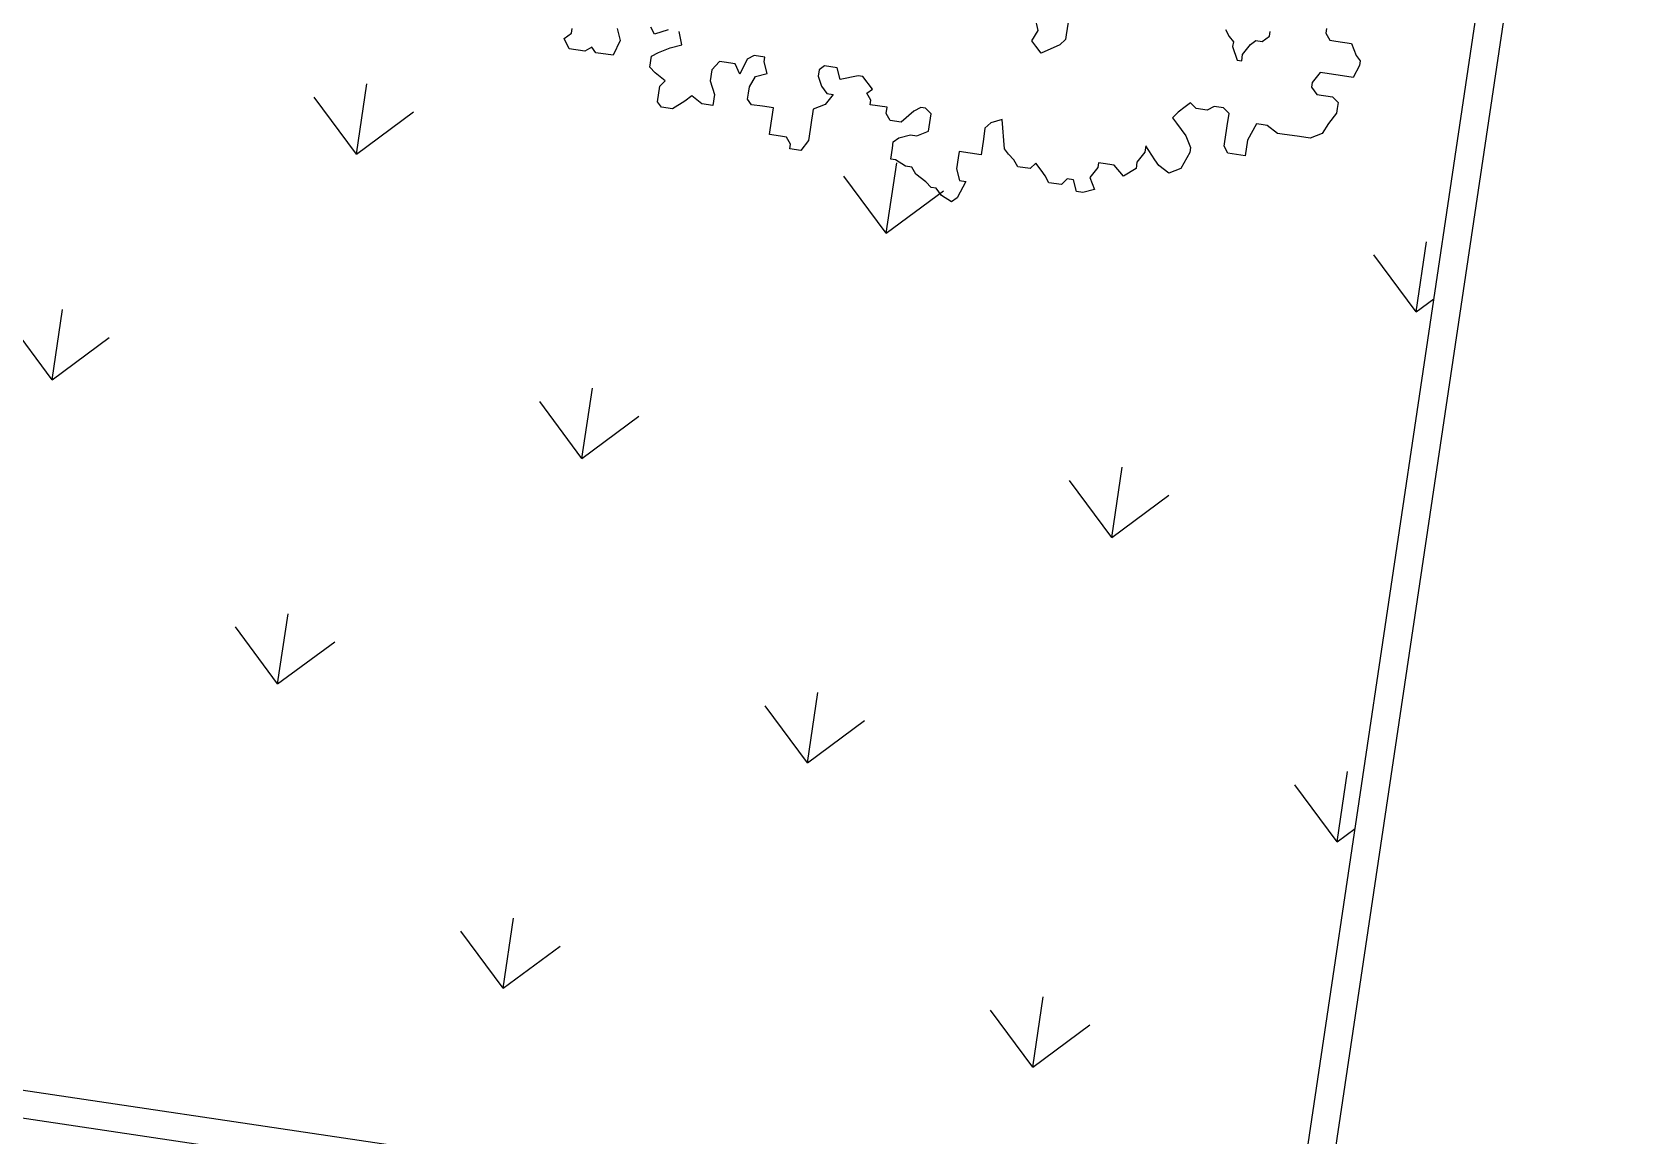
# Model space of a CAD drawing. Header units: millimetres. Extents: x 338 to 506, y 179 to 335.
# Drawn here: x 383.03 to 391.6, y 271.11 to 277.03 of the extents above; entities that cross this region are included whole.
import ezdxf

# ---------------------------------------------------------------- set-up
doc = ezdxf.new("R2010")
doc.units = ezdxf.units.MM
for name, color, linetype in [('ANDEN', 251, 'Continuous'), ('ARBOL-TOP', 3, 'Continuous'), ('MUROS', 32, 'Continuous')]:
    doc.layers.add(name, color=color, linetype=linetype)

# ---------------------------------------------------------------- blocks, each defined once
blk = doc.blocks.new('*X958')
at = {"color": 0}
for p, q in [((90.9496, 116.2699), (91.219, 116.5393)), ((90.9496, 116.2699), (91.219, 116.0005)), ((90.9496, 116.2699), (91.3306, 116.2699)), ((89.5128, 114.833), (89.7822, 115.1024)), ((92.3865, 114.833), (92.6559, 115.1024)), ((89.5128, 114.833), (89.7822, 114.5636)), ((89.5128, 114.833), (89.8938, 114.833)), ((92.3865, 114.833), (92.6559, 114.5636)), ((92.3865, 114.833), (92.7675, 114.833)), ((88.076, 113.3962), (88.3454, 113.6656)), ((90.9496, 113.3962), (91.219, 113.6656)), ((88.076, 113.3962), (88.3454, 113.1268)), ((88.076, 113.3962), (88.457, 113.3962)), ((90.9496, 113.3962), (91.219, 113.1268)), ((90.9496, 113.3962), (91.3306, 113.3962)), ((89.5128, 111.9594), (89.7822, 112.2288)), ((92.3865, 111.9594), (92.6559, 112.2288)), ((89.5128, 111.9594), (89.7822, 111.6899)), ((89.5128, 111.9594), (89.8938, 111.9594)), ((92.3865, 111.9594), (92.6559, 111.6899)), ((92.3865, 111.9594), (92.7675, 111.9594)), ((88.076, 110.5225), (88.3454, 110.7919)), ((90.9496, 110.5225), (91.219, 110.7919)), ((88.076, 110.5225), (88.3454, 110.2531)), ((88.076, 110.5225), (88.457, 110.5225)), ((90.9496, 110.5225), (91.219, 110.2531)), ((90.9496, 110.5225), (91.3306, 110.5225)), ((89.5128, 109.0857), (89.7822, 109.3551)), ((92.3865, 109.0857), (92.6559, 109.3551)), ((89.5128, 109.0857), (89.5974, 109.0011)), ((89.5128, 109.0857), (89.8938, 109.0857)), ((92.3865, 109.0857), (92.4711, 109.0011)), ((92.3865, 109.0857), (92.7675, 109.0857))]:
    blk.add_line(p, q, dxfattribs=at)
blk = doc.blocks.new('ARBOLITO')
at = {"linetype": 'ByBlock'}
for points in [[(463.0338, 68.5106), (463.0338, 68.5044), (463.0401, 68.4961), (463.0484, 68.4961), (463.0691, 68.4961), (463.0775, 68.4815), (463.0837, 68.4753), (463.0837, 68.4691), (463.0775, 68.4524), (463.0691, 68.4524), (463.0546, 68.4524), (463.0401, 68.4524), (463.0338, 68.4524), (463.0255, 68.4379), (463.0255, 68.4317), (463.0338, 68.4234), (463.0546, 68.4234), (463.0629, 68.4171), (463.0629, 68.4088), (463.0629, 68.4026), (463.0546, 68.388), (463.0484, 68.3735), (463.0338, 68.3652), (463.0193, 68.3652), (462.9964, 68.3652), (462.9902, 68.3652), (462.9756, 68.3735), (462.9673, 68.3735), (462.9611, 68.3735), (462.9528, 68.3506), (462.9528, 68.3299), (462.9299, 68.3299), (462.9237, 68.3382), (462.9237, 68.3444), (462.9237, 68.3589), (462.9237, 68.3652), (462.9237, 68.3818), (462.9154, 68.388), (462.9029, 68.388), (462.8946, 68.3818), (462.8801, 68.3818), (462.8717, 68.388), (462.8655, 68.3818), (462.8572, 68.3735), (462.851, 68.3652), (462.8572, 68.3589), (462.8717, 68.3444), (462.8801, 68.3299), (462.8801, 68.3236), (462.8717, 68.3008), (462.8572, 68.2925), (462.8427, 68.3008), (462.8364, 68.307), (462.8219, 68.3236), (462.8219, 68.3153), (462.8136, 68.3008), (462.8136, 68.2925), (462.799, 68.28), (462.7845, 68.2925), (462.7699, 68.2925), (462.7637, 68.2925), (462.7637, 68.2862), (462.7554, 68.2717), (462.7637, 68.2571), (462.7491, 68.2509), (462.7408, 68.2509), (462.7346, 68.2654), (462.7263, 68.2654), (462.7201, 68.2571), (462.7034, 68.2571), (462.6972, 68.2654), (462.691, 68.2717), (462.6827, 68.28), (462.6764, 68.2717), (462.6598, 68.2717), (462.6536, 68.28), (462.6453, 68.2862), (462.639, 68.2925), (462.6307, 68.3299), (462.6162, 68.3236), (462.6099, 68.3153), (462.6099, 68.3008), (462.6099, 68.28), (462.5954, 68.28), (462.5808, 68.28), (462.5808, 68.2717), (462.5808, 68.2571), (462.5871, 68.2426), (462.5954, 68.2426), (462.5871, 68.2197), (462.5808, 68.2135), (462.5663, 68.2197), (462.558, 68.228), (462.5517, 68.228), (462.5434, 68.2343), (462.5289, 68.2426), (462.5227, 68.2509), (462.5143, 68.2509), (462.4998, 68.2571), (462.4936, 68.2571), (462.4936, 68.2717), (462.4936, 68.28), (462.4998, 68.2862), (462.5143, 68.2925), (462.5227, 68.2925), (462.5372, 68.3008), (462.5372, 68.3236), (462.5289, 68.3299), (462.5227, 68.3299), (462.5143, 68.3236), (462.4998, 68.307), (462.4853, 68.307), (462.479, 68.3153), (462.479, 68.3236), (462.4562, 68.3236), (462.4562, 68.3299), (462.4499, 68.3382), (462.4562, 68.3444), (462.4416, 68.3589), (462.4354, 68.3589), (462.4125, 68.3506), (462.4063, 68.3652), (462.3897, 68.3652), (462.3834, 68.3589), (462.3834, 68.3506), (462.3897, 68.3382), (462.398, 68.3299), (462.4063, 68.3299), (462.398, 68.3153), (462.3834, 68.307), (462.3834, 68.3008), (462.3834, 68.2925), (462.3834, 68.28), (462.3834, 68.2654), (462.3751, 68.2509), (462.3606, 68.2509), (462.3606, 68.2571), (462.3543, 68.2654), (462.346, 68.2654), (462.3315, 68.2654), (462.3315, 68.2717), (462.3315, 68.2862), (462.3315, 68.3008), (462.3169, 68.3008), (462.3024, 68.3008), (462.2962, 68.307), (462.2962, 68.3153), (462.2962, 68.3236), (462.3024, 68.3382), (462.3169, 68.3444), (462.3107, 68.3589), (462.3107, 68.3652), (462.2962, 68.3652), (462.2879, 68.3589), (462.2816, 68.3382), (462.2733, 68.3506), (462.2588, 68.3506), (462.2525, 68.3506), (462.2442, 68.3382), (462.2442, 68.3236), (462.2525, 68.307), (462.2525, 68.2925), (462.238, 68.2925), (462.2234, 68.3008), (462.2151, 68.2925), (462.2006, 68.28), (462.186, 68.28), (462.1798, 68.2862), (462.1798, 68.307), (462.186, 68.3153), (462.1715, 68.3236), (462.1632, 68.3299), (462.1632, 68.3444), (462.1715, 68.3506), (462.186, 68.3589), (462.2006, 68.3652), (462.1944, 68.3818)], [(462.1798, 68.3818), (462.1632, 68.3735), (462.1569, 68.3818)], [(462.1133, 68.3735), (462.1195, 68.3589), (462.1133, 68.3382), (462.0905, 68.3382), (462.0842, 68.3444), (462.0759, 68.3382), (462.0551, 68.3382), (462.0468, 68.3506), (462.0551, 68.3589), (462.0551, 68.3652)], [(463.0338, 68.5106), (463.0338, 68.5044), (463.0401, 68.4961), (463.0484, 68.4961), (463.0691, 68.4961), (463.0775, 68.4815), (463.0837, 68.4753), (463.0837, 68.4691), (463.0775, 68.4524), (463.0691, 68.4524), (463.0546, 68.4524), (463.0401, 68.4524), (463.0338, 68.4524), (463.0255, 68.4379), (463.0255, 68.4317), (463.0338, 68.4234), (463.0546, 68.4234), (463.0629, 68.4171), (463.0629, 68.4088), (463.0629, 68.4026), (463.0546, 68.388), (463.0484, 68.3735), (463.0338, 68.3652), (463.0193, 68.3652), (462.9964, 68.3652), (462.9902, 68.3652), (462.9756, 68.3735), (462.9673, 68.3735), (462.9611, 68.3735), (462.9528, 68.3506), (462.9528, 68.3299), (462.9299, 68.3299), (462.9237, 68.3382), (462.9237, 68.3444), (462.9237, 68.3589), (462.9237, 68.3652), (462.9237, 68.3818), (462.9154, 68.388), (462.9029, 68.388), (462.8946, 68.3818), (462.8801, 68.3818), (462.8717, 68.388), (462.8655, 68.3818), (462.8572, 68.3735), (462.851, 68.3652), (462.8572, 68.3589), (462.8717, 68.3444), (462.8801, 68.3299), (462.8801, 68.3236), (462.8717, 68.3008), (462.8572, 68.2925), (462.8427, 68.3008), (462.8364, 68.307), (462.8219, 68.3236), (462.8219, 68.3153), (462.8136, 68.3008), (462.8136, 68.2925), (462.799, 68.28), (462.7845, 68.2925), (462.7699, 68.2925), (462.7637, 68.2925), (462.7637, 68.2862), (462.7554, 68.2717), (462.7637, 68.2571), (462.7491, 68.2509), (462.7408, 68.2509), (462.7346, 68.2654), (462.7263, 68.2654), (462.7201, 68.2571), (462.7034, 68.2571), (462.6972, 68.2654), (462.691, 68.2717), (462.6827, 68.28), (462.6764, 68.2717), (462.6598, 68.2717), (462.6536, 68.28), (462.6453, 68.2862), (462.639, 68.2925), (462.6307, 68.3299), (462.6162, 68.3236), (462.6099, 68.3153), (462.6099, 68.3008), (462.6099, 68.28), (462.5954, 68.28), (462.5808, 68.28), (462.5808, 68.2717), (462.5808, 68.2571), (462.5871, 68.2426), (462.5954, 68.2426), (462.5871, 68.2197), (462.5808, 68.2135), (462.5663, 68.2197), (462.558, 68.228), (462.5517, 68.228), (462.5434, 68.2343), (462.5289, 68.2426), (462.5227, 68.2509), (462.5143, 68.2509), (462.4998, 68.2571), (462.4936, 68.2571), (462.4936, 68.2717), (462.4936, 68.28), (462.4998, 68.2862), (462.5143, 68.2925), (462.5227, 68.2925), (462.5372, 68.3008), (462.5372, 68.3236), (462.5289, 68.3299), (462.5227, 68.3299), (462.5143, 68.3236), (462.4998, 68.307), (462.4853, 68.307), (462.479, 68.3153), (462.479, 68.3236), (462.4562, 68.3236), (462.4562, 68.3299), (462.4499, 68.3382), (462.4562, 68.3444), (462.4416, 68.3589), (462.4354, 68.3589), (462.4125, 68.3506), (462.4063, 68.3652), (462.3897, 68.3652), (462.3834, 68.3589), (462.3834, 68.3506), (462.3897, 68.3382), (462.398, 68.3299), (462.4063, 68.3299), (462.398, 68.3153), (462.3834, 68.307), (462.3834, 68.3008), (462.3834, 68.2925), (462.3834, 68.28), (462.3834, 68.2654), (462.3751, 68.2509), (462.3606, 68.2509), (462.3606, 68.2571), (462.3543, 68.2654), (462.346, 68.2654), (462.3315, 68.2654), (462.3315, 68.2717), (462.3315, 68.2862), (462.3315, 68.3008), (462.3169, 68.3008), (462.3024, 68.3008), (462.2962, 68.307), (462.2962, 68.3153), (462.2962, 68.3236), (462.3024, 68.3382), (462.3169, 68.3444), (462.3107, 68.3589), (462.3107, 68.3652), (462.2962, 68.3652), (462.2879, 68.3589), (462.2816, 68.3382), (462.2733, 68.3506), (462.2588, 68.3506), (462.2525, 68.3506), (462.2442, 68.3382), (462.2442, 68.3236), (462.2525, 68.307), (462.2525, 68.2925), (462.238, 68.2925), (462.2234, 68.3008), (462.2151, 68.2925), (462.2006, 68.28), (462.186, 68.28), (462.1798, 68.2862), (462.1798, 68.307), (462.186, 68.3153), (462.1715, 68.3236), (462.1632, 68.3299), (462.1632, 68.3444), (462.1715, 68.3506), (462.186, 68.3589), (462.2006, 68.3652), (462.1944, 68.3818)], [(462.1798, 68.3818), (462.1632, 68.3735), (462.1569, 68.3818)], [(462.1133, 68.3735), (462.1195, 68.3589), (462.1133, 68.3382), (462.0905, 68.3382), (462.0842, 68.3444), (462.0759, 68.3382), (462.0551, 68.3382), (462.0468, 68.3506), (462.0551, 68.3589), (462.0551, 68.3652)], [(462.9299, 68.4524), (462.9299, 68.4608), (462.9382, 68.4753), (462.9445, 68.4815), (462.9528, 68.4815), (462.9611, 68.4899), (462.9611, 68.4961)], [(462.9029, 68.4899), (462.9091, 68.4815), (462.9154, 68.4753), (462.9154, 68.4691), (462.9237, 68.4524), (462.9299, 68.4524), (462.9299, 68.4524)], [(462.9299, 68.4524), (462.9299, 68.4608), (462.9382, 68.4753), (462.9445, 68.4815), (462.9528, 68.4815), (462.9611, 68.4899), (462.9611, 68.4961)], [(462.9029, 68.4899), (462.9091, 68.4815), (462.9154, 68.4753), (462.9154, 68.4691), (462.9237, 68.4524), (462.9299, 68.4524)], [(462.6681, 68.4234), (462.6598, 68.4317), (462.6536, 68.4379), (462.6598, 68.4524), (462.6536, 68.4691), (462.6453, 68.4691), (462.639, 68.4753), (462.639, 68.4899), (462.6453, 68.4961), (462.6453, 68.5044), (462.6598, 68.5106), (462.6764, 68.5189), (462.6827, 68.5273), (462.691, 68.5189), (462.6972, 68.5189), (462.6972, 68.5044), (462.6972, 68.4899), (462.6972, 68.4691), (462.6972, 68.4608), (462.6972, 68.4524), (462.6972, 68.4462), (462.691, 68.4379), (462.6681, 68.4234), (462.6681, 68.4234)], [(462.6681, 68.4234), (462.6598, 68.4317), (462.6536, 68.4379), (462.6598, 68.4524), (462.6536, 68.4691), (462.6453, 68.4691), (462.639, 68.4753), (462.639, 68.4899), (462.6453, 68.4961), (462.6453, 68.5044), (462.6598, 68.5106), (462.6764, 68.5189), (462.6827, 68.5273), (462.691, 68.5189), (462.6972, 68.5189), (462.6972, 68.5044), (462.6972, 68.4899), (462.6972, 68.4691), (462.6972, 68.4608), (462.6972, 68.4524), (462.6972, 68.4462), (462.691, 68.4379), (462.6681, 68.4234)]]:
    blk.add_lwpolyline(points, dxfattribs=at)
blk = doc.blocks.new('A$C7152A42C')
at = {"layer": 'ANDEN'}
for q in [(87.00627, 134.47889), (98.56987, 108.85105)]:
    blk.add_line((87.00627, 108.85105), q, dxfattribs=at)
blk.add_lwpolyline([(98.41987, 109.00105), (98.41987, 113.70105), (97.41987, 113.70105), (97.41987, 119.00105), (98.41987, 119.00105), (98.41987, 123.70105), (97.41987, 123.70105), (97.41987, 133.66738), (87.15627, 134.31906), (87.15627, 109.00105)], close=True, dxfattribs=at)
at = {"layer": 'ANDEN', "color": 251, "linetype": 'Continuous'}
blk.add_blockref('*X958', (0, 0), dxfattribs=at)
at = {"layer": 'ARBOL-TOP', "color": 3, "linetype": 'ByBlock', "xscale": 4.090679926752369, "yscale": 4.090679926752369, "zscale": 4.090679926752369, "rotation": 270}
blk.add_blockref('ARBOLITO', (-186.43523, 2003.90737), dxfattribs=at)

msp = doc.modelspace()

# ---------------------------------------------------------------- block references
at = {"layer": 'MUROS', "color": 32, "rotation": 81.53046525965426}
msp.add_blockref('A$C7152A42C', (484.7482, 168.0844), dxfattribs=at)

doc.saveas('drawing.dxf')
